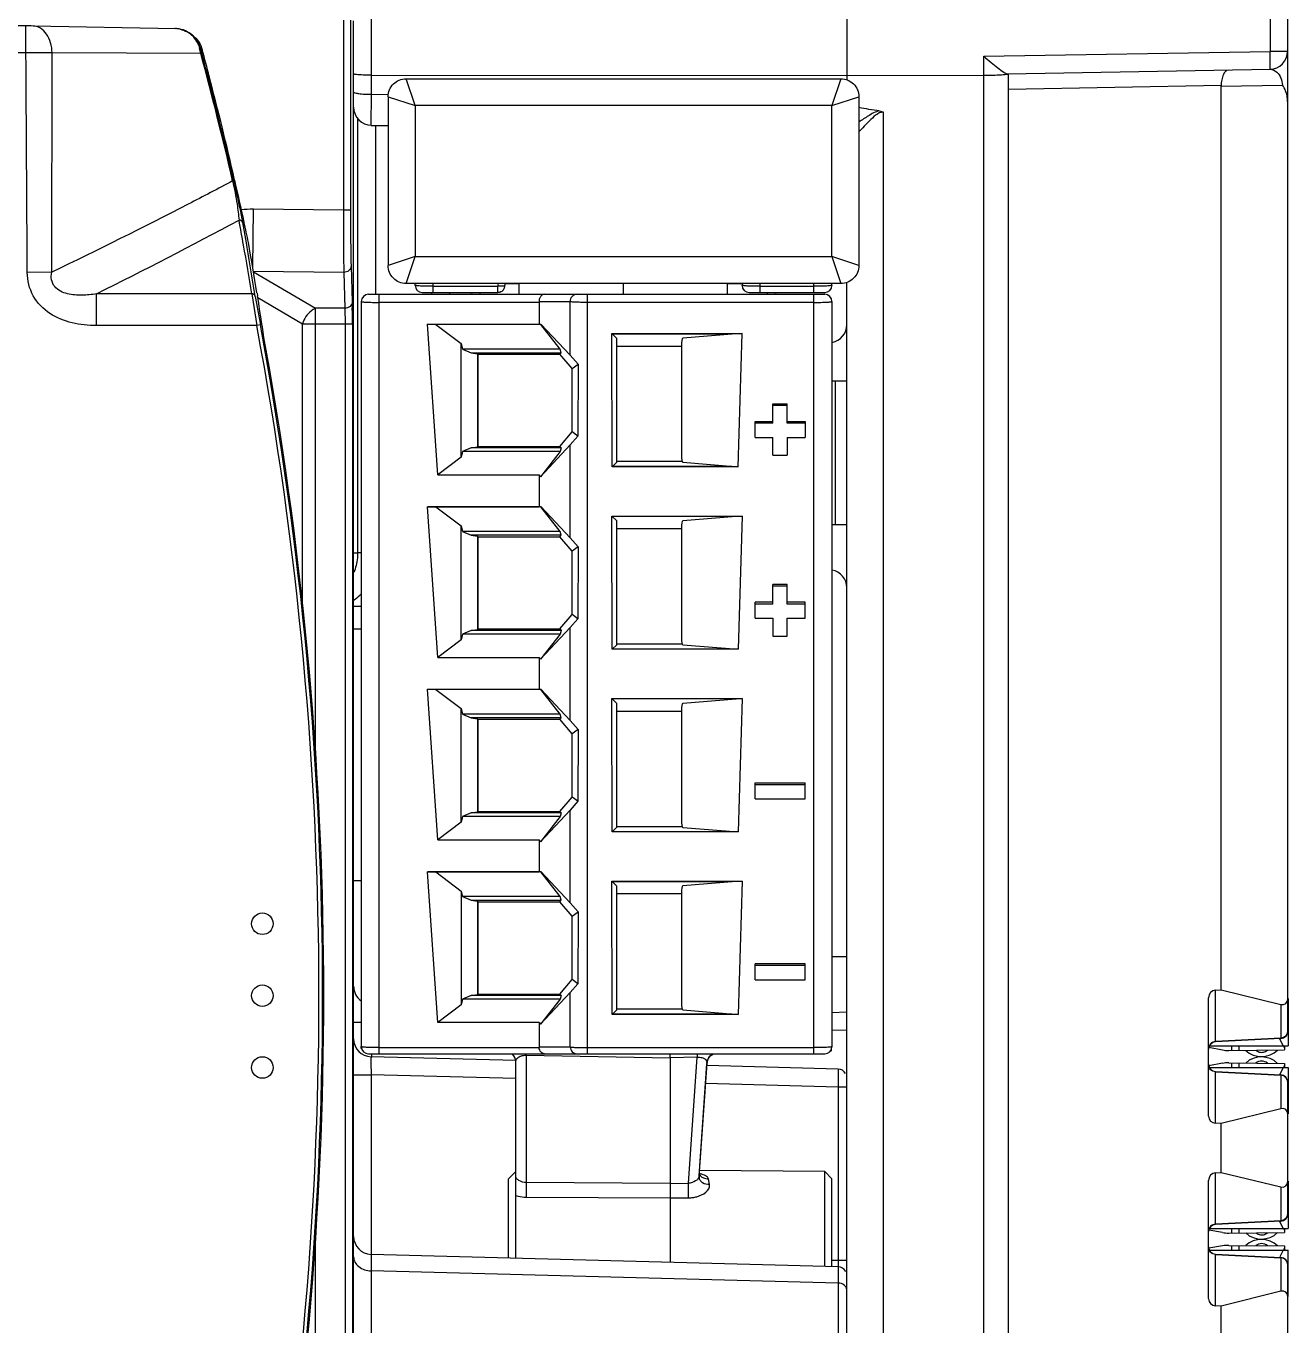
# Model space of a CAD drawing. Header units: inches. Extents: x 0 to 316, y -1 to 150.
# Drawn here: x 67.479 to 68.862, y 34.388 to 35.812 of the extents above; entities that cross this region are included whole.
import ezdxf

# ---------------------------------------------------------------- set-up
doc = ezdxf.new("R2010")
doc.units = ezdxf.units.IN
doc.header["$MEASUREMENT"] = 0

# ---------------------------------------------------------------- blocks, each defined once
blk = doc.blocks.new('AB 5069-L320ERM')
at = {"color": 7, "linetype": 'Continuous'}
for p, q in [((3.0898, -0.0313), (3.0898, 0.9009)), ((2.7033, 0.8676), (2.7033, 0.8028)), ((3.0743, 0.8709), (3.0743, 0.8277)), ((2.2619, 0.8552), (2.2619, 0.6886)), ((2.2682, 0.8552), (2.2682, 0.6886)), ((2.2865, 0.7901), (2.2865, 0.864)), ((1.9836, 0.8264), (1.9836, 0.85)), ((2.1146, 0.8476), (1.9898, 0.8499)), ((2.2709, -1.9055), (2.2709, 0.8545)), ((2.1297, 0.8418), (2.1283, 0.8429)), ((1.9836, 0.8264), (0.024, 0.8264)), ((2.0062, 0.6341), (2.0065, 0.8264)), ((2.137, 0.8258), (2.0065, 0.8264)), ((2.1367, 0.8303), (2.1358, 0.8303)), ((2.1367, 0.8303), (2.1382, 0.8291)), ((2.1377, 0.8264), (2.137, 0.8258)), ((2.8234, 0.8234), (3.0743, 0.8277)), ((2.8234, -1.9213), (2.8234, 0.8234)), ((3.0898, 0.8277), (3.0743, 0.8277)), ((2.8442, 0.808), (3.0743, 0.812)), ((2.1444, 0.8058), (2.1443, 0.8062)), ((2.2865, 0.8069), (2.7033, 0.8066)), ((2.3169, 0.8038), (2.698, 0.8038)), ((2.3248, 0.7802), (2.3169, 0.8038)), ((2.698, 0.8038), (2.6902, 0.7802)), ((2.7033, 0.8066), (2.8234, 0.8068)), ((2.845, -1.9129), (2.845, 0.808)), ((3.0314, 0.7972), (3.0852, 0.7982)), ((2.2863, 0.7629), (2.2865, 0.7901)), ((2.2865, 0.7901), (2.3015, 0.7898)), ((2.3012, 0.788), (2.3012, 0.64)), ((2.3012, 0.788), (2.3248, 0.7802)), ((2.6902, 0.7802), (2.7138, 0.788)), ((2.7138, 0.788), (2.7138, 0.64)), ((3.0314, 0.7977), (2.845, 0.7944)), ((3.0314, 0.0051), (3.0314, 0.7977)), ((2.6902, 0.7802), (2.3248, 0.7802)), ((2.3248, 0.7802), (2.3248, 0.6479)), ((2.6902, 0.6479), (2.6902, 0.7802)), ((2.2744, 0.7694), (2.2744, 0.3883)), ((2.7354, -1.9229), (2.7354, 0.7743)), ((2.2863, 0.7629), (2.3012, 0.7627)), ((2.2901, 0.7629), (2.2901, 0.6148)), ((2.1657, 0.7147), (2.1648, 0.7142)), ((2.1824, 0.6382), (2.183, 0.6894)), ((2.2619, 0.6886), (2.183, 0.6894)), ((2.2682, 0.6886), (2.2619, 0.6886)), ((2.1735, 0.6777), (2.1767, 0.6598)), ((2.1767, 0.6598), (2.1774, 0.6558)), ((2.2687, 0.6395), (2.2696, 0.608)), ((2.3248, 0.6479), (2.3012, 0.64)), ((2.3169, 0.6243), (2.3248, 0.6479)), ((2.3248, 0.6479), (2.6902, 0.6479)), ((2.6902, 0.6479), (2.698, 0.6243)), ((2.7138, 0.64), (2.6902, 0.6479)), ((2.0062, 0.6341), (1.9848, 0.634)), ((2.2623, 0.634), (2.183, 0.6348)), ((2.1831, 0.6344), (2.2374, 0.6025)), ((2.2623, 0.634), (2.2633, 0.6025)), ((2.1862, 0.6159), (2.1866, 0.6133)), ((2.698, 0.6243), (2.3169, 0.6243)), ((2.3248, 0.6227), (2.3248, 0.6243)), ((2.3311, 0.6164), (2.3972, 0.6164)), ((2.3392, 0.6164), (2.3392, 0.6148)), ((2.3406, 0.6164), (2.3406, 0.6243)), ((2.3406, 0.6218), (2.3972, 0.6218)), ((2.355, 0.6164), (2.355, 0.6148)), ((2.3972, 0.6164), (2.3972, 0.6218)), ((2.4035, 0.6226), (2.4039, 0.6243)), ((2.6114, 0.6243), (2.6114, 0.6227)), ((2.6177, 0.6164), (2.6839, 0.6164)), ((2.6272, 0.6164), (2.6272, 0.6243)), ((2.6272, 0.6218), (2.6744, 0.6218)), ((2.6744, 0.6164), (2.6744, 0.6243)), ((2.6902, 0.6227), (2.6902, 0.6243)), ((2.7033, -0.7276), (2.7033, 0.6252)), ((2.1815, 0.6152), (2.0454, 0.6152)), ((2.0454, 0.5874), (2.0454, 0.6152)), ((2.1815, 0.6152), (2.1861, 0.5874)), ((2.1846, 0.613), (2.1891, 0.5879)), ((2.1868, 0.612), (2.2261, 0.5889)), ((2.2696, 0.608), (2.2697, 0.603)), ((2.2776, 0.6085), (2.2776, -0.0447)), ((2.2839, 0.6148), (2.6839, 0.6148)), ((2.2933, -0.051), (2.2933, 0.6148)), ((2.4335, 0.6076), (2.2933, 0.6076)), ((2.4607, 0.6083), (2.4335, 0.6083)), ((2.4335, 0.6076), (2.4335, 0.5886)), ((2.4607, 0.5613), (2.4607, 0.6083)), ((2.4759, -0.051), (2.4759, 0.6148)), ((2.6744, 0.6076), (2.4759, 0.6076)), ((2.6744, -0.051), (2.6744, 0.6148)), ((2.6902, 0.6085), (2.6902, -0.0447)), ((2.2633, 0.6025), (2.2374, 0.6025)), ((2.2375, 0.5889), (2.2374, 0.6025)), ((2.2633, 0.6025), (2.2634, 0.5889)), ((2.1861, 0.5874), (2.0454, 0.5874)), ((2.1891, 0.5879), (2.1861, 0.5874)), ((2.2261, 0.5889), (2.2698, 0.5889)), ((2.2261, 0.3383), (2.2261, 0.5889)), ((2.2375, 0.203), (2.2375, 0.5889)), ((2.2634, 0.5889), (2.2634, -0.5697)), ((2.2698, 0.5889), (2.2698, -0.5697)), ((2.3357, 0.5886), (2.4335, 0.5886)), ((2.3431, 0.5884), (2.3357, 0.5886)), ((2.3446, 0.4565), (2.3357, 0.5886)), ((2.435, 0.5884), (2.3431, 0.5884)), ((2.3431, 0.5884), (2.3652, 0.5717)), ((2.4335, 0.5886), (2.4351, 0.5887)), ((2.4351, 0.5887), (2.435, 0.5884)), ((2.452, 0.5668), (2.435, 0.5884)), ((2.4351, 0.5887), (2.4607, 0.5613)), ((2.1942, 0.5657), (2.1923, 0.5769)), ((2.3652, 0.472), (2.3652, 0.5717)), ((2.3652, 0.5717), (2.3664, 0.5668)), ((2.4972, 0.5804), (2.6116, 0.5804)), ((2.4972, 0.5804), (2.5016, 0.5761)), ((2.4975, 0.4636), (2.4972, 0.5804)), ((2.4975, 0.5801), (2.5999, 0.5801)), ((2.5016, 0.4676), (2.5016, 0.5761)), ((2.5583, 0.5699), (2.5583, 0.4738)), ((2.6062, 0.58), (2.5596, 0.5762)), ((2.6062, 0.58), (2.5999, 0.5801)), ((2.6116, 0.5804), (2.6062, 0.58)), ((2.6062, 0.58), (2.6062, 0.58)), ((2.6081, 0.4636), (2.6116, 0.5804)), ((2.452, 0.5668), (2.3664, 0.5668)), ((2.3664, 0.5668), (2.3739, 0.5636)), ((2.3739, 0.5636), (2.3785, 0.5636)), ((2.3739, 0.5636), (2.3796, 0.5627)), ((2.3785, 0.5636), (2.4528, 0.5636)), ((2.3796, 0.5627), (2.3801, 0.5623)), ((2.3796, 0.5627), (2.3796, 0.481)), ((2.3801, 0.5623), (2.4517, 0.5623)), ((2.3801, 0.4814), (2.3801, 0.5623)), ((2.4517, 0.5623), (2.4528, 0.5636)), ((2.4625, 0.5496), (2.4517, 0.5623)), ((2.4528, 0.5636), (2.452, 0.5668)), ((2.4607, 0.5613), (2.4676, 0.5534)), ((2.5583, 0.5691), (2.5016, 0.5691)), ((2.4625, 0.5496), (2.4676, 0.5534)), ((2.4625, 0.4941), (2.4625, 0.5496)), ((2.4676, 0.5534), (2.4675, 0.4904)), ((2.6385, 0.5189), (2.6511, 0.5189)), ((2.6385, 0.5017), (2.6385, 0.5189)), ((2.6511, 0.5173), (2.6385, 0.5173)), ((2.6511, 0.5017), (2.6511, 0.5189)), ((2.6228, 0.5033), (2.6385, 0.5033)), ((2.6228, 0.4893), (2.6228, 0.5033)), ((2.6385, 0.5017), (2.6228, 0.5017)), ((2.6511, 0.5033), (2.6669, 0.5033)), ((2.6669, 0.5017), (2.6511, 0.5017)), ((2.6669, 0.5033), (2.6669, 0.4893)), ((2.4517, 0.4814), (2.4625, 0.4941)), ((2.4675, 0.4904), (2.4607, 0.4827)), ((2.4675, 0.4904), (2.4625, 0.4941)), ((2.3739, 0.4801), (2.3664, 0.4769)), ((2.3739, 0.4801), (2.3796, 0.481)), ((2.4528, 0.4801), (2.3739, 0.4801)), ((2.3796, 0.481), (2.3801, 0.4814)), ((2.3801, 0.4814), (2.4517, 0.4814)), ((2.4347, 0.4549), (2.4607, 0.4827)), ((2.4517, 0.4814), (2.4528, 0.4801)), ((2.4528, 0.4801), (2.452, 0.4769)), ((2.4607, 0.4013), (2.4607, 0.4827)), ((2.6228, 0.4893), (2.6385, 0.4893)), ((2.6385, 0.4737), (2.6385, 0.4893)), ((2.6511, 0.4893), (2.6669, 0.4893)), ((2.6511, 0.4893), (2.6511, 0.4737)), ((2.3652, 0.472), (2.3446, 0.4565)), ((2.3664, 0.4769), (2.3652, 0.472)), ((2.452, 0.4769), (2.3664, 0.4769)), ((2.452, 0.4769), (2.4347, 0.4549)), ((2.5016, 0.4676), (2.4975, 0.4636)), ((2.5016, 0.4684), (2.559, 0.4684)), ((2.5596, 0.4675), (2.6081, 0.4636)), ((2.6385, 0.4737), (2.6511, 0.4737)), ((2.3446, 0.4565), (2.4335, 0.4565)), ((2.4347, 0.4549), (2.4335, 0.4565)), ((2.4335, 0.4565), (2.4335, 0.4286)), ((2.6081, 0.4636), (2.4975, 0.4636)), ((2.4979, 0.464), (2.6003, 0.464)), ((2.3357, 0.4286), (2.4335, 0.4286)), ((2.3431, 0.4284), (2.3357, 0.4286)), ((2.3446, 0.2965), (2.3357, 0.4286)), ((2.435, 0.4284), (2.3431, 0.4284)), ((2.3431, 0.4284), (2.3652, 0.4117)), ((2.4335, 0.4286), (2.4351, 0.4287)), ((2.4351, 0.4287), (2.435, 0.4284)), ((2.452, 0.4068), (2.435, 0.4284)), ((2.4351, 0.4287), (2.4607, 0.4013)), ((2.3652, 0.4117), (2.3664, 0.4068)), ((2.3652, 0.312), (2.3652, 0.4117)), ((2.4972, 0.4204), (2.6116, 0.4204)), ((2.4972, 0.4204), (2.5016, 0.4161)), ((2.4975, 0.3036), (2.4972, 0.4204)), ((2.5999, 0.4201), (2.4975, 0.4201)), ((2.5016, 0.3076), (2.5016, 0.4161)), ((2.6062, 0.42), (2.5596, 0.4162)), ((2.6062, 0.42), (2.5999, 0.4201)), ((2.6116, 0.4204), (2.6062, 0.42)), ((2.6062, 0.42), (2.6062, 0.42)), ((2.6116, 0.4204), (2.6081, 0.3036)), ((2.452, 0.4068), (2.3664, 0.4068)), ((2.3664, 0.4068), (2.3739, 0.4036)), ((2.3785, 0.4036), (2.3739, 0.4036)), ((2.3739, 0.4036), (2.3796, 0.4027)), ((2.4528, 0.4036), (2.3785, 0.4036)), ((2.3796, 0.4027), (2.3801, 0.4023)), ((2.3796, 0.4027), (2.3796, 0.321)), ((2.3801, 0.4023), (2.4517, 0.4023)), ((2.3801, 0.3214), (2.3801, 0.4023)), ((2.4517, 0.4023), (2.4528, 0.4036)), ((2.4625, 0.3896), (2.4517, 0.4023)), ((2.4528, 0.4036), (2.452, 0.4068)), ((2.4607, 0.4013), (2.4676, 0.3934)), ((2.5583, 0.4091), (2.5016, 0.4091)), ((2.5583, 0.4099), (2.5583, 0.3138)), ((2.2709, 0.3883), (2.2744, 0.3883)), ((2.2776, 0.3883), (2.2744, 0.3883)), ((2.4676, 0.3934), (2.4625, 0.3896)), ((2.4625, 0.3341), (2.4625, 0.3896)), ((2.4676, 0.3934), (2.4675, 0.3304)), ((2.6511, 0.3604), (2.6385, 0.3604)), ((2.6385, 0.3433), (2.6385, 0.3604)), ((2.6511, 0.3589), (2.6385, 0.3589)), ((2.6511, 0.3433), (2.6511, 0.3604)), ((2.6385, 0.3448), (2.6228, 0.3448)), ((2.6228, 0.3308), (2.6228, 0.3448)), ((2.6385, 0.3433), (2.6228, 0.3433)), ((2.6669, 0.3448), (2.6511, 0.3448)), ((2.6669, 0.3433), (2.6511, 0.3433)), ((2.6669, 0.3308), (2.6669, 0.3448)), ((2.2776, 0.341), (2.2709, 0.341)), ((2.4517, 0.3214), (2.4625, 0.3341)), ((2.4675, 0.3304), (2.4625, 0.3341)), ((2.6228, 0.3308), (2.6385, 0.3308)), ((2.6385, 0.3308), (2.6385, 0.3152)), ((2.6511, 0.3308), (2.6669, 0.3308)), ((2.6511, 0.3152), (2.6511, 0.3308)), ((2.2776, 0.3211), (2.2709, 0.3211)), ((2.3739, 0.3201), (2.3664, 0.3169)), ((2.3739, 0.3201), (2.3796, 0.321)), ((2.4528, 0.3201), (2.3739, 0.3201)), ((2.3796, 0.321), (2.3801, 0.3214)), ((2.3801, 0.3214), (2.4517, 0.3214)), ((2.4347, 0.2949), (2.4607, 0.3227)), ((2.4517, 0.3214), (2.4528, 0.3201)), ((2.4528, 0.3201), (2.452, 0.3169)), ((2.4675, 0.3304), (2.4607, 0.3227)), ((2.4607, 0.2413), (2.4607, 0.3227)), ((2.3652, 0.312), (2.3446, 0.2965)), ((2.3664, 0.3169), (2.3652, 0.312)), ((2.452, 0.3169), (2.3664, 0.3169)), ((2.452, 0.3169), (2.4347, 0.2949)), ((2.5016, 0.3084), (2.559, 0.3084)), ((2.6385, 0.3152), (2.6511, 0.3152)), ((2.3446, 0.2965), (2.4335, 0.2965)), ((2.4347, 0.2949), (2.4335, 0.2965)), ((2.4335, 0.2965), (2.4335, 0.2686)), ((2.5016, 0.3076), (2.4975, 0.3036)), ((2.6081, 0.3036), (2.4975, 0.3036)), ((2.4979, 0.304), (2.6003, 0.304)), ((2.5596, 0.3075), (2.6081, 0.3036)), ((2.3357, 0.2686), (2.4335, 0.2686)), ((2.3431, 0.2684), (2.3357, 0.2686)), ((2.3446, 0.1365), (2.3357, 0.2686)), ((2.435, 0.2684), (2.3431, 0.2684)), ((2.3431, 0.2684), (2.3652, 0.2517)), ((2.4335, 0.2686), (2.4351, 0.2687)), ((2.4351, 0.2687), (2.435, 0.2684)), ((2.452, 0.2468), (2.435, 0.2684)), ((2.4351, 0.2687), (2.4607, 0.2413)), ((2.3652, 0.2517), (2.3664, 0.2468)), ((2.3652, 0.152), (2.3652, 0.2517)), ((2.4972, 0.2604), (2.6116, 0.2604)), ((2.5016, 0.2561), (2.4972, 0.2604)), ((2.4975, 0.1436), (2.4972, 0.2604)), ((2.5999, 0.2601), (2.4975, 0.2601)), ((2.5016, 0.1476), (2.5016, 0.2561)), ((2.6062, 0.26), (2.5596, 0.2562)), ((2.6062, 0.26), (2.5999, 0.2601)), ((2.6116, 0.2604), (2.6062, 0.26)), ((2.6062, 0.26), (2.6062, 0.26)), ((2.6116, 0.2604), (2.6081, 0.1436)), ((2.452, 0.2468), (2.3664, 0.2468)), ((2.3664, 0.2468), (2.3739, 0.2436)), ((2.3785, 0.2436), (2.3739, 0.2436)), ((2.3739, 0.2436), (2.3796, 0.2427)), ((2.4528, 0.2436), (2.3785, 0.2436)), ((2.3796, 0.2427), (2.3801, 0.2423)), ((2.3796, 0.2427), (2.3796, 0.161)), ((2.3801, 0.2423), (2.4517, 0.2423)), ((2.3801, 0.1614), (2.3801, 0.2423)), ((2.4517, 0.2423), (2.4528, 0.2436)), ((2.4625, 0.2296), (2.4517, 0.2423)), ((2.4528, 0.2436), (2.452, 0.2468)), ((2.4607, 0.2413), (2.4676, 0.2334)), ((2.5583, 0.2491), (2.5016, 0.2491)), ((2.5583, 0.2499), (2.5583, 0.1538)), ((2.4676, 0.2334), (2.4625, 0.2296)), ((2.4625, 0.1741), (2.4625, 0.2296)), ((2.4676, 0.2334), (2.4675, 0.1704)), ((2.6228, 0.1864), (2.6669, 0.1864)), ((2.6228, 0.1724), (2.6228, 0.1864)), ((2.6669, 0.1849), (2.6228, 0.1849)), ((2.6669, 0.1724), (2.6669, 0.1864)), ((2.4517, 0.1614), (2.4625, 0.1741)), ((2.4675, 0.1704), (2.4625, 0.1741)), ((2.6228, 0.1724), (2.6669, 0.1724)), ((2.3739, 0.1601), (2.3664, 0.1569)), ((2.3739, 0.1601), (2.3796, 0.161)), ((2.4528, 0.1601), (2.3739, 0.1601)), ((2.3796, 0.161), (2.3801, 0.1614)), ((2.3801, 0.1614), (2.4517, 0.1614)), ((2.4347, 0.1349), (2.4607, 0.1627)), ((2.4517, 0.1614), (2.4528, 0.1601)), ((2.4528, 0.1601), (2.452, 0.1569)), ((2.4675, 0.1704), (2.4607, 0.1627)), ((2.4607, 0.0813), (2.4607, 0.1627)), ((2.3652, 0.152), (2.3446, 0.1365)), ((2.3664, 0.1569), (2.3652, 0.152)), ((2.452, 0.1569), (2.3664, 0.1569)), ((2.452, 0.1569), (2.4347, 0.1349)), ((2.5016, 0.1484), (2.559, 0.1484)), ((2.5016, 0.1476), (2.4975, 0.1436)), ((2.6081, 0.1436), (2.4975, 0.1436)), ((2.4979, 0.144), (2.6003, 0.144)), ((2.5596, 0.1475), (2.6081, 0.1436)), ((2.3446, 0.1365), (2.4335, 0.1365)), ((2.4347, 0.1349), (2.4335, 0.1365)), ((2.4335, 0.1365), (2.4335, 0.1086)), ((2.3357, 0.1086), (2.4335, 0.1086)), ((2.3431, 0.1084), (2.3357, 0.1086)), ((2.3446, -0.0235), (2.3357, 0.1086)), ((2.435, 0.1084), (2.3431, 0.1084)), ((2.3431, 0.1084), (2.3652, 0.0917)), ((2.4335, 0.1086), (2.4351, 0.1087)), ((2.4351, 0.1087), (2.435, 0.1084)), ((2.452, 0.0868), (2.435, 0.1084)), ((2.4351, 0.1087), (2.4607, 0.0813)), ((2.2776, 0.1007), (2.2709, 0.1007)), ((2.3652, 0.0917), (2.3664, 0.0868)), ((2.3652, 0.0917), (2.3652, -0.008)), ((2.4972, 0.1004), (2.6116, 0.1004)), ((2.5016, 0.0961), (2.4972, 0.1004)), ((2.4975, -0.0164), (2.4972, 0.1004)), ((2.4975, 0.1001), (2.5999, 0.1001)), ((2.5016, -0.0124), (2.5016, 0.0961)), ((2.6063, 0.1), (2.5596, 0.0962)), ((2.6062, 0.1), (2.5999, 0.1001)), ((2.6116, 0.1004), (2.6063, 0.1)), ((2.6116, 0.1004), (2.6081, -0.0164)), ((2.452, 0.0868), (2.3664, 0.0868)), ((2.3664, 0.0868), (2.3739, 0.0836)), ((2.3739, 0.0836), (2.3785, 0.0836)), ((2.3739, 0.0836), (2.3796, 0.0827)), ((2.3785, 0.0836), (2.4528, 0.0836)), ((2.3796, 0.0827), (2.3801, 0.0823)), ((2.3796, 0.0827), (2.3796, 0.001)), ((2.3801, 0.0823), (2.4517, 0.0823)), ((2.3801, 0.0014), (2.3801, 0.0823)), ((2.4517, 0.0823), (2.4528, 0.0836)), ((2.4625, 0.0696), (2.4517, 0.0823)), ((2.4528, 0.0836), (2.452, 0.0868)), ((2.4607, 0.0813), (2.4676, 0.0734)), ((2.5583, 0.0891), (2.5016, 0.0891)), ((2.5583, 0.0899), (2.5583, -0.0062)), ((2.4625, 0.0696), (2.4676, 0.0734)), ((2.4625, 0.0141), (2.4625, 0.0696)), ((2.4676, 0.0734), (2.4675, 0.0104)), ((2.6669, 0.0279), (2.6228, 0.0279)), ((2.6228, 0.0139), (2.6228, 0.0279)), ((2.6669, 0.0264), (2.6228, 0.0264)), ((2.6669, 0.0139), (2.6669, 0.0279)), ((2.7033, 0.034), (2.6902, 0.034)), ((2.4517, 0.0014), (2.4625, 0.0141)), ((2.4675, 0.0104), (2.4625, 0.0141)), ((2.6228, 0.0139), (2.6669, 0.0139)), ((2.3739, 0.0001), (2.3664, -0.0031)), ((2.3739, 0.0001), (2.3796, 0.001)), ((2.4528, 0.0001), (2.3739, 0.0001)), ((2.3796, 0.001), (2.3801, 0.0014)), ((2.3801, 0.0014), (2.4517, 0.0014)), ((2.4347, -0.0251), (2.4607, 0.0027)), ((2.4517, 0.0014), (2.4528, 0.0001)), ((2.4528, 0.0001), (2.452, -0.0031)), ((2.4607, 0.0027), (2.4675, 0.0104)), ((2.4607, -0.0449), (2.4607, 0.0027)), ((3.0264, 0.0048), (3.0314, 0.0051)), ((3.0264, -0.0403), (3.0264, 0.0048)), ((3.0314, 0.0051), (3.0838, -0.0077)), ((2.3652, -0.008), (2.3446, -0.0235)), ((2.3664, -0.0031), (2.3652, -0.008)), ((2.452, -0.0031), (2.3664, -0.0031)), ((2.452, -0.0031), (2.4347, -0.0251)), ((3.0205, -0.1056), (3.0205, -0.002)), ((3.0838, -0.0077), (3.0838, -0.0373)), ((3.0901, -0.0026), (3.0901, -0.0441)), ((2.5016, -0.0124), (2.4975, -0.0164)), ((2.6081, -0.0164), (2.4975, -0.0164)), ((2.4979, -0.016), (2.6003, -0.016)), ((2.5016, -0.0116), (2.559, -0.0116)), ((2.5596, -0.0125), (2.6081, -0.0164)), ((2.7033, -0.0146), (2.6902, -0.015)), ((2.2709, -0.0233), (2.2776, -0.0233)), ((2.4335, -0.0235), (2.3446, -0.0235)), ((2.4335, -0.0235), (2.4347, -0.0251)), ((2.4335, -0.0235), (2.4335, -0.0449)), ((2.7033, -0.0303), (2.6902, -0.0307)), ((2.4335, -0.0449), (2.4607, -0.0449)), ((3.0327, -0.0477), (3.0207, -0.0455)), ((3.0212, -0.0441), (3.0901, -0.0441)), ((3.0838, -0.0373), (3.0264, -0.0403)), ((3.0838, -0.0376), (3.0264, -0.0406)), ((3.0264, -0.0406), (3.0264, -0.0403)), ((3.0406, -0.0441), (3.0406, -0.0481)), ((3.047, -0.0443), (3.066, -0.0441)), ((3.047, -0.0441), (3.047, -0.0481)), ((3.0858, -0.0441), (3.083, -0.038)), ((3.0838, -0.0373), (3.0838, -0.0376)), ((3.087, -0.0457), (3.0865, -0.0441)), ((3.087, -0.0441), (3.087, -0.0476)), ((2.2839, -0.051), (2.6839, -0.051)), ((2.413, -0.057), (2.2862, -0.0536)), ((2.2866, -0.051), (2.2866, -0.0536)), ((2.2933, -0.0456), (2.4335, -0.0456)), ((2.4759, -0.0456), (2.6744, -0.0456)), ((3.0381, -0.0482), (3.087, -0.0476)), ((2.6956, -0.0644), (2.5806, -0.0613)), ((2.6956, -0.0644), (2.6956, -0.0801)), ((3.0327, -0.0593), (3.0207, -0.0615)), ((3.0212, -0.063), (3.0901, -0.063)), ((3.0264, -0.0665), (3.0838, -0.0695)), ((3.0264, -0.0668), (3.0264, -0.0665)), ((3.0264, -0.0668), (3.0838, -0.0698)), ((3.0264, -0.1119), (3.0264, -0.0668)), ((3.0381, -0.0589), (3.087, -0.0594)), ((3.0406, -0.0589), (3.0406, -0.063)), ((3.047, -0.059), (3.047, -0.063)), ((3.047, -0.0628), (3.066, -0.063)), ((3.0858, -0.063), (3.083, -0.0691)), ((3.0865, -0.063), (3.087, -0.0613)), ((3.087, -0.0594), (3.087, -0.063)), ((3.0901, -0.063), (3.0901, -0.1037)), ((2.2709, -0.0694), (2.2862, -0.0694)), ((2.413, -0.0727), (2.2862, -0.0694)), ((2.2862, -0.0694), (2.2862, -0.2269)), ((2.6956, -0.0801), (2.5794, -0.0771)), ((3.0838, -0.0695), (3.0838, -0.0698)), ((3.0838, -0.0698), (3.0838, -0.0992)), ((3.0898, -0.1913), (3.0898, -0.0758)), ((2.7033, -0.0801), (2.6956, -0.0801)), ((2.6956, -0.0801), (2.6956, -0.2376)), ((3.0838, -0.0992), (3.0314, -0.1121)), ((3.0314, -0.1121), (3.0264, -0.1119)), ((3.0314, -0.1549), (3.0314, -0.1121)), ((3.0264, -0.1552), (3.0314, -0.1549)), ((3.0264, -0.2003), (3.0264, -0.1552)), ((3.0314, -0.1549), (3.0838, -0.1677)), ((3.0205, -0.2656), (3.0205, -0.162)), ((3.0838, -0.1677), (3.0838, -0.1973)), ((3.0901, -0.1626), (3.0901, -0.2041)), ((2.2375, -0.5697), (2.2375, -0.2037)), ((3.0212, -0.2041), (3.0901, -0.2041)), ((3.0838, -0.1973), (3.0264, -0.2003)), ((3.0838, -0.1976), (3.0264, -0.2006)), ((3.0264, -0.2003), (3.0264, -0.2006)), ((3.0406, -0.2041), (3.0406, -0.2081)), ((3.047, -0.2043), (3.066, -0.2041)), ((3.047, -0.2041), (3.047, -0.2081)), ((3.0858, -0.2041), (3.083, -0.198)), ((3.0838, -0.1973), (3.0838, -0.1976)), ((3.087, -0.2057), (3.0865, -0.2041)), ((3.087, -0.2041), (3.087, -0.2076)), ((3.0327, -0.2077), (3.0208, -0.2055)), ((3.0381, -0.2082), (3.087, -0.2076)), ((2.6956, -0.2376), (2.2862, -0.2269)), ((2.2862, -0.2269), (2.2862, -0.2412)), ((3.0327, -0.2193), (3.0207, -0.2215)), ((3.0212, -0.223), (3.0901, -0.223)), ((3.0264, -0.2265), (3.0838, -0.2295)), ((3.0264, -0.2268), (3.0264, -0.2265)), ((3.0264, -0.2268), (3.0838, -0.2298)), ((3.0264, -0.2719), (3.0264, -0.2268)), ((3.0381, -0.2189), (3.087, -0.2194)), ((3.0406, -0.2189), (3.0406, -0.223)), ((3.047, -0.219), (3.047, -0.223)), ((3.047, -0.2228), (3.066, -0.223)), ((3.0858, -0.223), (3.083, -0.2291)), ((3.0865, -0.223), (3.087, -0.2213)), ((3.087, -0.2194), (3.087, -0.223)), ((3.0901, -0.2637), (3.0901, -0.223)), ((2.6902, -0.2318), (2.7033, -0.2318)), ((2.6956, -0.2376), (2.6956, -0.2519)), ((3.0838, -0.2295), (3.0838, -0.2298)), ((3.0838, -0.2298), (3.0838, -0.2592)), ((3.0898, -1.1513), (3.0898, -0.2358)), ((2.6956, -0.2519), (2.2862, -0.2412)), ((2.2862, -0.2412), (2.2862, -0.5462)), ((2.6956, -0.2519), (2.6956, -0.5506)), ((3.0838, -0.2592), (3.0314, -0.2721)), ((3.0314, -0.2721), (3.0264, -0.2719)), ((3.0314, -1.1149), (3.0314, -0.2721))]:
    blk.add_line(p, q, dxfattribs=at)
at = {"color": 6, "linetype": 'Continuous'}
for p, q in [((2.3816, 0.6164), (2.3816, 0.6148)), ((2.4035, 0.624), (2.4038, 0.624)), ((2.4038, 0.624), (2.4161, 0.6242)), ((2.4161, 0.6148), (2.4161, 0.6243)), ((2.5075, 0.6148), (2.5075, 0.6243)), ((2.5988, 0.6148), (2.5988, 0.6243)), ((2.5988, 0.6242), (2.6114, 0.624)), ((2.6334, 0.6164), (2.6334, 0.6148)), ((2.2776, -0.0463), (2.2776, -0.0447)), ((2.2779, -0.0463), (2.2776, -0.0463)), ((2.4223, -0.0522), (2.5484, -0.0544)), ((2.4223, -0.0522), (2.4223, -0.1639)), ((2.5484, -0.0544), (2.5484, -0.051)), ((2.5722, -0.054), (2.5484, -0.0544)), ((2.5484, -0.0544), (2.5484, -0.1646)), ((2.5644, -0.1645), (2.5722, -0.054)), ((2.5721, -0.051), (2.5722, -0.054)), ((2.6902, -0.0485), (2.6887, -0.0486)), ((2.413, -0.2302), (2.413, -0.0579)), ((2.5737, -0.1585), (2.5807, -0.0591)), ((2.5737, -0.1579), (2.5805, -0.0599)), ((2.5807, -0.0591), (2.5805, -0.0599)), ((2.5807, -0.0591), (2.5807, -0.0591)), ((2.413, -0.1543), (2.4067, -0.1607)), ((2.5737, -0.1579), (2.5737, -0.1585)), ((2.5738, -0.1594), (2.5737, -0.1585)), ((2.5738, -0.1594), (2.5738, -0.1593)), ((2.6839, -0.1543), (2.5741, -0.1533)), ((2.575, -0.158), (2.5763, -0.1591)), ((2.6902, -0.1607), (2.6839, -0.1543)), ((2.6839, -0.2373), (2.6839, -0.1543)), ((2.4067, -0.23), (2.4067, -0.1607)), ((2.4223, -0.1639), (2.4222, -0.1767)), ((2.5484, -0.1646), (2.4223, -0.1639)), ((2.5484, -0.1646), (2.5644, -0.1645)), ((2.5484, -0.1646), (2.5484, -0.1773)), ((2.5645, -0.1772), (2.5644, -0.1645)), ((2.583, -0.1657), (2.5819, -0.1606)), ((2.6902, -0.2374), (2.6902, -0.1607)), ((2.4222, -0.1767), (2.5484, -0.1773)), ((2.5484, -0.1773), (2.5645, -0.1772)), ((2.5484, -0.1773), (2.5484, -0.2337))]:
    blk.add_line(p, q, dxfattribs=at)
at = {"color": 3, "linetype": 'Continuous'}
for p, q in [((2.6902, 0.5389), (2.7033, 0.5389)), ((2.6932, 0.5389), (2.6932, 0.4129)), ((2.6902, 0.4129), (2.7033, 0.4129))]:
    blk.add_line(p, q, dxfattribs=at)
at = {"color": 7, "linetype": 'Continuous'}
blk.add_lwpolyline([(1.9898, 0.8499), (1.9882, 0.85), (1.9851, 0.85), (0.024, 0.85)], dxfattribs=at)
at = {"color": 6, "linetype": 'Continuous'}
for points in [[(2.5807, -0.0591), (2.5816, -0.0557), (2.5836, -0.0529), (2.5865, -0.051)], [(2.5745, -0.1569), (2.5745, -0.1569), (2.5739, -0.1564), (2.5739, -0.1564)], [(2.5739, -0.1567), (2.5743, -0.1568), (2.5745, -0.1569)]]:
    blk.add_lwpolyline(points, dxfattribs=at)
at = {"color": 7, "linetype": 'Continuous'}
for centre in [(2.1909, 0.063), (2.1909, 0), (2.1909, -0.063)]:
    blk.add_circle(centre, 0.00945, dxfattribs=at)
for centre, radius, start, end in [((2.1142, 0.8245), 0.0232, 52.5019, 90.3772), ((2.1142, 0.8259), 0.0218, 77.7444, 88.8944), ((2.1138, 0.8253), 0.0224, 47.9082, 60.3974), ((2.1142, 0.8244), 0.0232, 49.8829, 52.5221), ((2.1137, 0.8252), 0.0226, 46.2403, 47.9125), ((2.1149, 0.8225), 0.0243, 52.504, 54.0835), ((2.114, 0.8242), 0.0235, 14.8986, 49.8032), ((2.1134, 0.8249), 0.0231, 36.0337, 46.2121), ((-75.3913, 0.2681), 77.3769, 0.270913, 0.413369), ((2.0123, -3.9604), 4.7869, 90.0691, 90.3424), ((1.8341, 0.7529), 0.3115, 13.5343, 14.3926), ((3.196, 1.1124), 1.0963, 194.9126, 195.1253), ((-0.8838, 0.0122), 3.1284, 12.9678, 15.0746), ((-0.8769, 0.0118), 3.1227, 13.0086, 15.1214), ((-0.8771, 0.0131), 3.1237, 14.6999, 15.1421), ((3.074, 0.8277), 0.0157, 271, 0), ((-0.9469, 0.0023), 3.194, 12.8918, 14.5708), ((2.2866, 0.7787), 0.0157, 180, 269), ((-0.9537, 0.0007), 3.2011, 12.2162, 12.8922), ((2.1817, 0.5767), 0.1126, 89.3561, 94.8058), ((0.111, 4.5075), 4.3465, 296.4277, 298.2823), ((-0.9594, 0.1076), 3.1817, 9.96, 10.3607), ((-0.956, 0.0002), 3.2034, 11.8901, 12.2163), ((-0.9614, 0.1073), 3.1838, 9.1798, 9.96), ((-0.9614, 0.1045), 3.1869, 9.1816, 9.9618), ((-0.9613, 0.1045), 3.1887, 9.2299, 10.0363), ((2.3311, 0.6227), 0.0063, 180, 270), ((2.41, 0.6216), 0.0128, 167.8405, 179.0765), ((2.3973, 0.6226), 0.00625, 292.3762, 295.7022), ((2.3972, 0.6227), 0.0063, 295.7016, 298.703), ((2.3972, 0.6227), 0.00635, 298.7236, 314.7415), ((2.3972, 0.6227), 0.00631, 314.8109, 321.9404), ((2.3972, 0.6227), 0.00634, 321.9409, 337.1631), ((2.3972, 0.6227), 0.0063, 337.2473, 346.8159), ((2.3972, 0.6227), 0.00631, 346.8086, 359.1045), ((2.6177, 0.6227), 0.0063, 180, 270), ((2.6839, 0.6227), 0.0063, 270, 0), ((-0.9631, 0.1042), 3.1906, 8.5201, 9.1824), ((2.2839, 0.6085), 0.0063, 90, 180), ((2.387, 0.6073), 0.0465, 0.4038, 1.2026), ((2.6839, 0.6085), 0.0063, 0, 90), ((1.3266, 0.59), 0.9432, 359.9332, 0.789), ((-0.9525, 0), 3.193, 349.4001, 10.5999), ((-0.9525, 0), 3.1962, 349.4002, 10.5998), ((2.6876, 0.5881), 0.0157, 279.9106, 0), ((-0.9521, 0), 3.1968, 349.8068, 10.1932), ((2.6003, 0.7947), 0.3307, 269.99, 270.4004), ((2.6876, 0.3575), 0.0157, 0, 80.0894), ((2.6003, 0.6347), 0.3307, 269.99, 270.4004), ((2.6003, 0.4747), 0.3307, 269.99, 270.4004), ((2.2866, 0.0082), 0.0157, 180, 233.9636), ((2.6003, 0.3148), 0.3308, 269.9901, 270.4004), ((3.0835, -0.0313), 0.0063, 273, 0), ((2.2866, -0.0379), 0.0157, 180, 268.5), ((2.2839, -0.0447), 0.0063, 180, 270), ((2.4455, -0.0446), 0.0121, 181.5338, 184.6109), ((2.6839, -0.0447), 0.0063, 270, 0), ((3.0268, -0.0469), 0.0063, 93.0001, 180.0017), ((3.0268, -0.0469), 0.00629, 121.6926, 180.0406), ((3.0378, -0.0198), 0.0283, 259.6, 270.6), ((3.0668, -0.0329), 0.0205, 227.5921, 313.6079), ((3.0668, -0.0742), 0.0205, 46.3921, 132.4079), ((2.6954, -0.0722), 0.00787, 29.5, 88.5), ((3.0268, -0.0602), 0.0063, 180, 267), ((3.0378, -0.0872), 0.0283, 89.4, 100.4), ((3.0835, -0.0758), 0.0063, 0, 87), ((3.0835, -0.1913), 0.0063, 273, 0), ((3.0268, -0.2069), 0.0063, 93, 180), ((2.2866, -0.2111), 0.0157, 180, 268.5), ((3.0378, -0.1798), 0.0283, 259.6, 270.6), ((3.0668, -0.1929), 0.0205, 227.5921, 313.6079), ((3.0668, -0.2342), 0.0205, 46.3921, 132.4079), ((3.0268, -0.2202), 0.0063, 179.9966, 267), ((3.0378, -0.2472), 0.0283, 89.4, 100.4), ((2.6954, -0.2455), 0.00787, 28.7135, 88.5), ((3.0835, -0.2358), 0.0063, 0, 87)]:
    blk.add_arc(centre, radius, start, end, dxfattribs=at)
at = {"color": 6, "linetype": 'Continuous'}
for centre, radius, start, end in [((2.3689, 0.6187), 0.0063, 321.353, 337.8052), ((2.6461, 0.6187), 0.0063, 202.1948, 218.647), ((2.4035, -0.0579), 0.00945, 0, 44.5002), ((2.0336, -0.048), 0.3887, 359.3807, 359.5555), ((2.5804, -0.1582), 0.00668, 182.5085, 189.6559), ((2.5713, -0.1583), 0.00247, 350.1659, 355.8462), ((2.5806, -0.1522), 0.0081, 212.708, 218.1393), ((2.5675, -0.1893), 0.0338, 78.217, 79.0745), ((2.5807, -0.1521), 0.00823, 218.1348, 221.5146), ((2.568, -0.1871), 0.0316, 77.703, 78.213), ((2.5808, -0.152), 0.00832, 221.5167, 225.8903)]:
    blk.add_arc(centre, radius, start, end, dxfattribs=at)
at = {"color": 7, "linetype": 'Continuous'}
for centre, major_axis, ratio, start_param, end_param in [((2.5596, 0.5699), (0, 0.0063), 0.212557, 0.017453, 1.570796), ((2.5596, 0.4738), (0, 0.0063), 0.212557, 1.570796, 3.124139), ((2.5596, 0.4099), (0, 0.0063), 0.212557, 0.017453, 1.570796), ((2.5596, 0.3138), (0, 0.0063), 0.212557, 1.570796, 3.124139), ((2.5596, 0.2499), (0, 0.0063), 0.212557, 0.017453, 1.570796), ((2.5596, 0.1538), (0, 0.0063), 0.212557, 1.570796, 3.124139), ((2.5596, 0.0899), (0, 0.0063), 0.212557, 0.017453, 1.570796), ((3.0268, -0.002), (-0.00021, 0.00682), 0.923097, 0.019652, 1.538088), ((2.5596, -0.0062), (0, 0.0063), 0.212557, 1.570796, 3.124139), ((3.0835, -0.0008), (-0.00416, 0.00637), 0.742289, -3.810974, -2.292538), ((3.0835, -0.1056), (0.00475, 0.00558), 0.742003, -0.716744, 0.801693), ((3.0268, -0.1056), (0.00301, 0.00557), 0.993787, -4.213612, -2.695175), ((3.0268, -0.162), (-0.00021, 0.00682), 0.923097, 0.019652, 1.538088), ((3.0835, -0.1608), (-0.00416, 0.00637), 0.742289, -3.810974, -2.292538), ((3.0835, -0.2656), (0.00475, 0.00558), 0.742003, -0.716744, 0.801693), ((3.0268, -0.2656), (0.00301, 0.00557), 0.993787, -4.213612, -2.695175)]:
    blk.add_ellipse(centre, major_axis=major_axis, ratio=ratio, start_param=start_param, end_param=end_param, dxfattribs=at)
for points, knots in [([(2.0065, 0.8264), (2.0065, 0.8294), (2.0057, 0.8353), (2.0022, 0.8429), (1.9968, 0.8484), (1.992, 0.8499), (1.9898, 0.8499)], [0, 0, 0, 0, 0.285441, 0.551233, 0.787238, 1, 1, 1, 1]), ([(2.1297, 0.8418), (2.1317, 0.8403), (2.1353, 0.8364), (2.1375, 0.8316), (2.1382, 0.8291)], [0, 0, 0, 0, 0.488447, 1, 1, 1, 1]), ([(2.8234, 0.8234), (2.8255, 0.8216), (2.8296, 0.8182), (2.8353, 0.8135), (2.8397, 0.8102), (2.8426, 0.8084), (2.8438, 0.8079), (2.8443, 0.8079)], [0, 0, 0, 0, 0.313379, 0.607964, 0.85437, 0.94365, 1, 1, 1, 1]), ([(3.0743, 0.812), (3.0744, 0.812), (3.0743, 0.8126), (3.0744, 0.8133), (3.0744, 0.8149), (3.0744, 0.8167), (3.0744, 0.8191), (3.0744, 0.8228), (3.0743, 0.8257), (3.0743, 0.8277)], [0, 0, 0, 0, 0.019562, 0.076476, 0.168973, 0.293233, 0.444663, 0.617538, 1, 1, 1, 1]), ([(3.0378, 0.8114), (3.0358, 0.8113), (3.0332, 0.8077), (3.0319, 0.8027), (3.0314, 0.7991), (3.0314, 0.7972)], [0, 0, 0, 0, 0.356014, 0.649888, 1, 1, 1, 1]), ([(3.0743, 0.812), (3.0765, 0.812), (3.0828, 0.8091), (3.0849, 0.8022), (3.0852, 0.7982)], [0, 0, 0, 0, 0.351418, 1, 1, 1, 1]), ([(2.2865, 0.8069), (2.2845, 0.8069), (2.2808, 0.8069), (2.2764, 0.8071), (2.2737, 0.8073), (2.2722, 0.8075), (2.2714, 0.8077), (2.2709, 0.8078), (2.2709, 0.808)], [0, 0, 0, 0, 0.380927, 0.703221, 0.826734, 0.918994, 0.976669, 1, 1, 1, 1]), ([(2.3012, 0.788), (2.3012, 0.7901), (2.302, 0.7942), (2.3055, 0.7995), (2.3107, 0.803), (2.3149, 0.8038), (2.3169, 0.8038)], [0, 0, 0, 0, 0.249992, 0.5, 0.750008, 1, 1, 1, 1]), ([(2.698, 0.8038), (2.7001, 0.8038), (2.7042, 0.803), (2.7095, 0.7995), (2.713, 0.7942), (2.7138, 0.7901), (2.7138, 0.788)], [0, 0, 0, 0, 0.249992, 0.5, 0.750008, 1, 1, 1, 1]), ([(2.8234, 0.8068), (2.8278, 0.8068), (2.8338, 0.8069), (2.8408, 0.8074), (2.8434, 0.8077), (2.8443, 0.8079)], [0, 0, 0, 0, 0.631284, 0.860961, 1, 1, 1, 1]), ([(3.0898, 0.7829), (3.0898, 0.7843), (3.0894, 0.7897), (3.0876, 0.7951), (3.0852, 0.7982)], [0, 0, 0, 0, 0.270148, 1, 1, 1, 1]), ([(2.2709, 0.7922), (2.2709, 0.7918), (2.273, 0.7911), (2.2758, 0.7906), (2.2809, 0.7902), (2.2845, 0.7901), (2.2865, 0.7901)], [0, 0, 0, 0, 0.090768, 0.306651, 0.625609, 1, 1, 1, 1]), ([(2.7317, 0.7756), (2.7283, 0.7749), (2.7223, 0.7713), (2.7166, 0.7676), (2.7138, 0.7658)], [0, 0, 0, 0, 0.512444, 1, 1, 1, 1]), ([(2.7354, 0.7743), (2.7329, 0.7747), (2.7282, 0.7718), (2.7217, 0.7655), (2.7169, 0.7604), (2.7138, 0.7572)], [0, 0, 0, 0, 0.261443, 0.521036, 1, 1, 1, 1]), ([(2.1648, 0.7142), (2.1519, 0.7073), (2.0994, 0.6799), (2.0464, 0.6535), (2.0062, 0.6341)], [0, 0, 0, 0, 0.246746, 1, 1, 1, 1]), ([(2.1648, 0.7142), (2.1663, 0.7074), (2.1685, 0.696), (2.17, 0.6845), (2.1704, 0.6798)], [0, 0, 0, 0, 0.597382, 1, 1, 1, 1]), ([(2.1657, 0.7147), (2.1666, 0.7108), (2.1694, 0.6985), (2.1719, 0.6862), (2.1735, 0.6777)], [0, 0, 0, 0, 0.314634, 1, 1, 1, 1]), ([(2.2619, 0.6886), (2.2619, 0.6832), (2.2619, 0.665), (2.262, 0.6468), (2.2623, 0.634)], [0, 0, 0, 0, 0.298991, 1, 1, 1, 1]), ([(2.2682, 0.6886), (2.2682, 0.6837), (2.2682, 0.6673), (2.2683, 0.651), (2.2687, 0.6395)], [0, 0, 0, 0, 0.298987, 1, 1, 1, 1]), ([(2.1735, 0.6777), (2.1733, 0.6783), (2.1725, 0.6795), (2.1711, 0.6799), (2.1704, 0.6798)], [0, 0, 0, 0, 0.479748, 1, 1, 1, 1]), ([(2.2687, 0.6395), (2.2686, 0.6381), (2.267, 0.635), (2.2639, 0.634), (2.2623, 0.634)], [0, 0, 0, 0, 0.474887, 1, 1, 1, 1]), ([(2.3169, 0.6243), (2.3149, 0.6243), (2.3107, 0.6251), (2.3055, 0.6286), (2.302, 0.6338), (2.3012, 0.638), (2.3012, 0.64)], [0, 0, 0, 0, 0.249992, 0.5, 0.750008, 1, 1, 1, 1]), ([(2.7138, 0.64), (2.7138, 0.638), (2.713, 0.6338), (2.7095, 0.6286), (2.7042, 0.6251), (2.7001, 0.6243), (2.698, 0.6243)], [0, 0, 0, 0, 0.249992, 0.5, 0.750008, 1, 1, 1, 1]), ([(2.0454, 0.5874), (2.0383, 0.5874), (2.024, 0.5888), (2.0039, 0.5967), (1.9883, 0.6124), (1.9848, 0.6269), (1.9848, 0.634)], [0, 0, 0, 0, 0.250918, 0.501377, 0.750786, 1, 1, 1, 1]), ([(2.0454, 0.6152), (2.0413, 0.6145), (2.0328, 0.6137), (2.022, 0.6144), (2.0138, 0.6172), (2.0084, 0.6212), (2.0055, 0.6274), (2.0058, 0.6319), (2.0062, 0.6341)], [0, 0, 0, 0, 0.246267, 0.49387, 0.619267, 0.746028, 0.873358, 1, 1, 1, 1]), ([(2.3406, 0.6218), (2.3385, 0.6218), (2.3356, 0.6218), (2.3319, 0.6219), (2.3295, 0.622), (2.3276, 0.6222), (2.3262, 0.6223), (2.3253, 0.6225), (2.3249, 0.6226), (2.3248, 0.6226), (2.3248, 0.6227)], [0, 0, 0, 0, 0.381372, 0.553395, 0.704177, 0.827908, 0.92017, 0.977489, 0.992761, 1, 1, 1, 1]), ([(2.4035, 0.6226), (2.4035, 0.6225), (2.4034, 0.6224), (2.4028, 0.6221), (2.4015, 0.6219), (2.3995, 0.6218), (2.398, 0.6218), (2.3972, 0.6218)], [0, 0, 0, 0, 0.032479, 0.093488, 0.309352, 0.626777, 1, 1, 1, 1]), ([(2.6272, 0.6218), (2.6252, 0.6218), (2.6222, 0.6218), (2.6185, 0.6219), (2.6162, 0.622), (2.6142, 0.6222), (2.6128, 0.6223), (2.6119, 0.6225), (2.6115, 0.6226), (2.6114, 0.6226), (2.6114, 0.6227)], [0, 0, 0, 0, 0.381373, 0.553396, 0.704178, 0.827909, 0.92017, 0.977489, 0.992761, 1, 1, 1, 1]), ([(2.6902, 0.6227), (2.6902, 0.6226), (2.69, 0.6226), (2.6897, 0.6225), (2.6888, 0.6223), (2.6873, 0.6222), (2.6854, 0.622), (2.6831, 0.6219), (2.6793, 0.6218), (2.6764, 0.6218), (2.6744, 0.6218)], [0, 0, 0, 0, 0.007238, 0.022511, 0.079828, 0.172086, 0.295814, 0.446594, 0.618619, 1, 1, 1, 1]), ([(2.1846, 0.613), (2.1845, 0.6136), (2.1836, 0.6149), (2.1822, 0.6152), (2.1815, 0.6152)], [0, 0, 0, 0, 0.479648, 1, 1, 1, 1]), ([(2.2696, 0.608), (2.2696, 0.6066), (2.268, 0.6035), (2.2648, 0.6025), (2.2633, 0.6025)], [0, 0, 0, 0, 0.474887, 1, 1, 1, 1]), ([(2.2776, 0.6085), (2.2776, 0.6085), (2.2777, 0.6084), (2.2781, 0.6083), (2.2789, 0.6081), (2.2804, 0.608), (2.2823, 0.6079), (2.2847, 0.6078), (2.2884, 0.6077), (2.2913, 0.6076), (2.2933, 0.6076)], [0, 0, 0, 0, 0.007217, 0.022458, 0.079846, 0.172059, 0.295835, 0.446576, 0.618632, 1, 1, 1, 1]), ([(2.4383, 0.6148), (2.4377, 0.6148), (2.4364, 0.6145), (2.4348, 0.6131), (2.4336, 0.6109), (2.4334, 0.6091), (2.4335, 0.6081)], [0, 0, 0, 0, 0.196338, 0.419304, 0.689066, 1, 1, 1, 1]), ([(2.4668, 0.6148), (2.4652, 0.6148), (2.4619, 0.6133), (2.4607, 0.6099), (2.4607, 0.6083)], [0, 0, 0, 0, 0.493777, 1, 1, 1, 1]), ([(2.4759, 0.6076), (2.4742, 0.6076), (2.4711, 0.6077), (2.4667, 0.6078), (2.4633, 0.608), (2.4614, 0.6081), (2.4607, 0.6083)], [0, 0, 0, 0, 0.331778, 0.62875, 0.859635, 1, 1, 1, 1]), ([(2.6744, 0.6076), (2.6764, 0.6076), (2.6793, 0.6077), (2.6831, 0.6078), (2.6854, 0.6079), (2.6873, 0.608), (2.6888, 0.6081), (2.6897, 0.6083), (2.69, 0.6084), (2.6902, 0.6085), (2.6902, 0.6085)], [0, 0, 0, 0, 0.381319, 0.553368, 0.704118, 0.827912, 0.920142, 0.977541, 0.992783, 1, 1, 1, 1]), ([(2.2374, 0.6025), (2.2361, 0.602), (2.231, 0.5988), (2.2274, 0.5933), (2.2261, 0.5889)], [0, 0, 0, 0, 0.231285, 1, 1, 1, 1]), ([(2.2744, 0.3883), (2.2744, 0.3867), (2.2741, 0.3808), (2.2727, 0.3749), (2.271, 0.3709)], [0, 0, 0, 0, 0.258551, 1, 1, 1, 1]), ([(2.2777, 0.3523), (2.2771, 0.3517), (2.2751, 0.3495), (2.2728, 0.3476), (2.2709, 0.3463)], [0, 0, 0, 0, 0.254353, 1, 1, 1, 1]), ([(3.0898, -0.0313), (3.0898, -0.0328), (3.0885, -0.0359), (3.0853, -0.0372), (3.0838, -0.0373)], [0, 0, 0, 0, 0.493269, 1, 1, 1, 1]), ([(2.2933, -0.0456), (2.2913, -0.0456), (2.2884, -0.0456), (2.2847, -0.0455), (2.2823, -0.0454), (2.2804, -0.0452), (2.2789, -0.0451), (2.2781, -0.045), (2.2777, -0.0448), (2.2776, -0.0448), (2.2776, -0.0447)], [0, 0, 0, 0, 0.381372, 0.553395, 0.704177, 0.827908, 0.92017, 0.977489, 0.992761, 1, 1, 1, 1]), ([(2.4383, -0.051), (2.4377, -0.051), (2.4366, -0.0508), (2.4344, -0.0491), (2.4336, -0.0469), (2.4335, -0.0454)], [0, 0, 0, 0, 0.202732, 0.428815, 1, 1, 1, 1]), ([(2.4607, -0.0449), (2.4614, -0.0451), (2.4633, -0.0453), (2.4667, -0.0455), (2.4711, -0.0456), (2.4742, -0.0456), (2.4759, -0.0456)], [0, 0, 0, 0, 0.140365, 0.37125, 0.668222, 1, 1, 1, 1]), ([(2.4607, -0.0449), (2.4608, -0.0465), (2.4621, -0.0497), (2.4653, -0.051), (2.4668, -0.051)], [0, 0, 0, 0, 0.506012, 1, 1, 1, 1]), ([(2.6902, -0.0447), (2.6902, -0.0448), (2.69, -0.0448), (2.6897, -0.045), (2.6888, -0.0451), (2.6873, -0.0452), (2.6854, -0.0454), (2.6831, -0.0455), (2.6793, -0.0456), (2.6764, -0.0456), (2.6744, -0.0456)], [0, 0, 0, 0, 0.007238, 0.022511, 0.079828, 0.172086, 0.295814, 0.446594, 0.618619, 1, 1, 1, 1]), ([(3.0264, -0.0403), (3.0249, -0.0404), (3.0218, -0.0417), (3.0205, -0.0449), (3.0205, -0.0464)], [0, 0, 0, 0, 0.506731, 1, 1, 1, 1]), ([(2.2862, -0.0536), (2.2861, -0.0536), (2.2862, -0.0543), (2.286, -0.0549), (2.2861, -0.0565), (2.286, -0.0584), (2.286, -0.0607), (2.2861, -0.0644), (2.2862, -0.0674), (2.2862, -0.0694)], [0, 0, 0, 0, 0.019692, 0.076589, 0.169026, 0.293358, 0.444766, 0.617441, 1, 1, 1, 1]), ([(3.062, -0.0479), (3.0623, -0.0482), (3.0638, -0.0492), (3.0656, -0.0497), (3.067, -0.0497)], [0, 0, 0, 0, 0.23339, 1, 1, 1, 1]), ([(3.067, -0.0497), (3.0675, -0.0497), (3.0693, -0.0495), (3.071, -0.0486), (3.072, -0.0478)], [0, 0, 0, 0, 0.267623, 1, 1, 1, 1]), ([(3.0264, -0.0668), (3.0249, -0.0667), (3.0218, -0.0654), (3.0205, -0.0623), (3.0205, -0.0608)], [0, 0, 0, 0, 0.507897, 1, 1, 1, 1]), ([(3.0898, -0.0758), (3.0898, -0.0743), (3.0884, -0.0712), (3.0853, -0.0699), (3.0838, -0.0698)], [0, 0, 0, 0, 0.492103, 1, 1, 1, 1]), ([(3.0898, -0.1913), (3.0898, -0.1928), (3.0885, -0.1959), (3.0853, -0.1972), (3.0838, -0.1973)], [0, 0, 0, 0, 0.493269, 1, 1, 1, 1]), ([(3.0264, -0.2003), (3.0249, -0.2004), (3.0218, -0.2017), (3.0205, -0.2049), (3.0205, -0.2064)], [0, 0, 0, 0, 0.506731, 1, 1, 1, 1]), ([(3.062, -0.2079), (3.0623, -0.2082), (3.0638, -0.2092), (3.0656, -0.2097), (3.067, -0.2097)], [0, 0, 0, 0, 0.23339, 1, 1, 1, 1]), ([(3.067, -0.2097), (3.0675, -0.2097), (3.0693, -0.2095), (3.071, -0.2086), (3.072, -0.2078)], [0, 0, 0, 0, 0.267623, 1, 1, 1, 1]), ([(3.0264, -0.2268), (3.0249, -0.2267), (3.0218, -0.2254), (3.0205, -0.2223), (3.0205, -0.2208)], [0, 0, 0, 0, 0.507897, 1, 1, 1, 1]), ([(2.2709, -0.229), (2.2709, -0.2306), (2.2718, -0.2339), (2.2766, -0.2394), (2.2824, -0.2411), (2.2862, -0.2412)], [0, 0, 0, 0, 0.221494, 0.461783, 1, 1, 1, 1]), ([(3.0898, -0.2358), (3.0898, -0.2343), (3.0884, -0.2312), (3.0853, -0.2299), (3.0838, -0.2298)], [0, 0, 0, 0, 0.492103, 1, 1, 1, 1]), ([(2.7033, -0.258), (2.7033, -0.2564), (2.7012, -0.2529), (2.6976, -0.2519), (2.6956, -0.2519)], [0, 0, 0, 0, 0.455387, 1, 1, 1, 1])]:
    blk.add_open_spline(points, degree=3, knots=knots, dxfattribs=at)
for points in [[(2.1188, 0.8471), (2.1209, 0.8467), (2.123, 0.8459), (2.1249, 0.8448)], [(2.132, 0.8384), (2.1338, 0.836), (2.1351, 0.8332), (2.1358, 0.8303)], [(2.7317, 0.7756), (2.7257, 0.7764), (2.7197, 0.7773), (2.7138, 0.7785)], [(2.7317, 0.7756), (2.733, 0.7755), (2.7343, 0.775), (2.7354, 0.7743)], [(2.3996, 0.6169), (2.3989, 0.6165), (2.3981, 0.6164), (2.3972, 0.6164)], [(3.067, -0.0574), (3.0652, -0.0573), (3.0634, -0.058), (3.062, -0.0591)], [(3.072, -0.0592), (3.0707, -0.0581), (3.0688, -0.0574), (3.067, -0.0574)], [(3.067, -0.2174), (3.0652, -0.2173), (3.0634, -0.218), (3.062, -0.2191)], [(3.072, -0.2192), (3.0707, -0.2181), (3.0688, -0.2174), (3.067, -0.2174)]]:
    blk.add_open_spline(points, degree=3, dxfattribs=at)
at = {"color": 6, "linetype": 'Continuous'}
for points, knots in [([(2.413, -0.0579), (2.413, -0.0573), (2.4133, -0.056), (2.4149, -0.0541), (2.418, -0.0525), (2.4207, -0.0522), (2.4223, -0.0522)], [0, 0, 0, 0, 0.154313, 0.339172, 0.598752, 1, 1, 1, 1]), ([(2.5722, -0.054), (2.5735, -0.0539), (2.5759, -0.054), (2.5788, -0.0552), (2.5804, -0.057), (2.5807, -0.0584), (2.5807, -0.0591)], [0, 0, 0, 0, 0.361405, 0.63239, 0.830505, 1, 1, 1, 1]), ([(2.5806, -0.0592), (2.5807, -0.0574), (2.5819, -0.0539), (2.5848, -0.0516), (2.5864, -0.051)], [0, 0, 0, 0, 0.500605, 1, 1, 1, 1]), ([(2.4223, -0.1639), (2.42, -0.1639), (2.4167, -0.1629), (2.4137, -0.1605), (2.413, -0.159), (2.413, -0.1583)], [0, 0, 0, 0, 0.598302, 0.834904, 1, 1, 1, 1]), ([(2.5737, -0.1587), (2.5736, -0.1594), (2.5727, -0.1609), (2.5698, -0.1634), (2.5666, -0.1644), (2.5644, -0.1645)], [0, 0, 0, 0, 0.182654, 0.426027, 1, 1, 1, 1]), ([(2.583, -0.1657), (2.5809, -0.1658), (2.5776, -0.165), (2.5747, -0.1621), (2.574, -0.1603), (2.5738, -0.1594)], [0, 0, 0, 0, 0.523639, 0.767224, 1, 1, 1, 1]), ([(2.5819, -0.1606), (2.5816, -0.1594), (2.5799, -0.158), (2.5773, -0.1569), (2.5756, -0.1564), (2.5747, -0.1562)], [0, 0, 0, 0, 0.404226, 0.676895, 1, 1, 1, 1]), ([(2.5763, -0.1591), (2.5767, -0.1593), (2.5784, -0.1602), (2.5804, -0.1606), (2.5819, -0.1606)], [0, 0, 0, 0, 0.246225, 1, 1, 1, 1]), ([(2.5645, -0.1772), (2.5658, -0.1772), (2.5682, -0.177), (2.5754, -0.1757), (2.584, -0.1708), (2.583, -0.1657)], [0, 0, 0, 0, 0.162627, 0.32205, 1, 1, 1, 1]), ([(2.413, -0.1752), (2.4137, -0.1754), (2.4167, -0.1763), (2.4198, -0.1767), (2.4222, -0.1767)], [0, 0, 0, 0, 0.242875, 1, 1, 1, 1])]:
    blk.add_open_spline(points, degree=3, knots=knots, dxfattribs=at)

msp = doc.modelspace()

# ---------------------------------------------------------------- block references
at = {"xscale": 1.249958892269909, "yscale": 1.249958892269909, "zscale": 1.249958892269909}
msp.add_blockref('AB 5069-L320ERM', (65, 34.75), dxfattribs=at)

doc.saveas('drawing.dxf')
